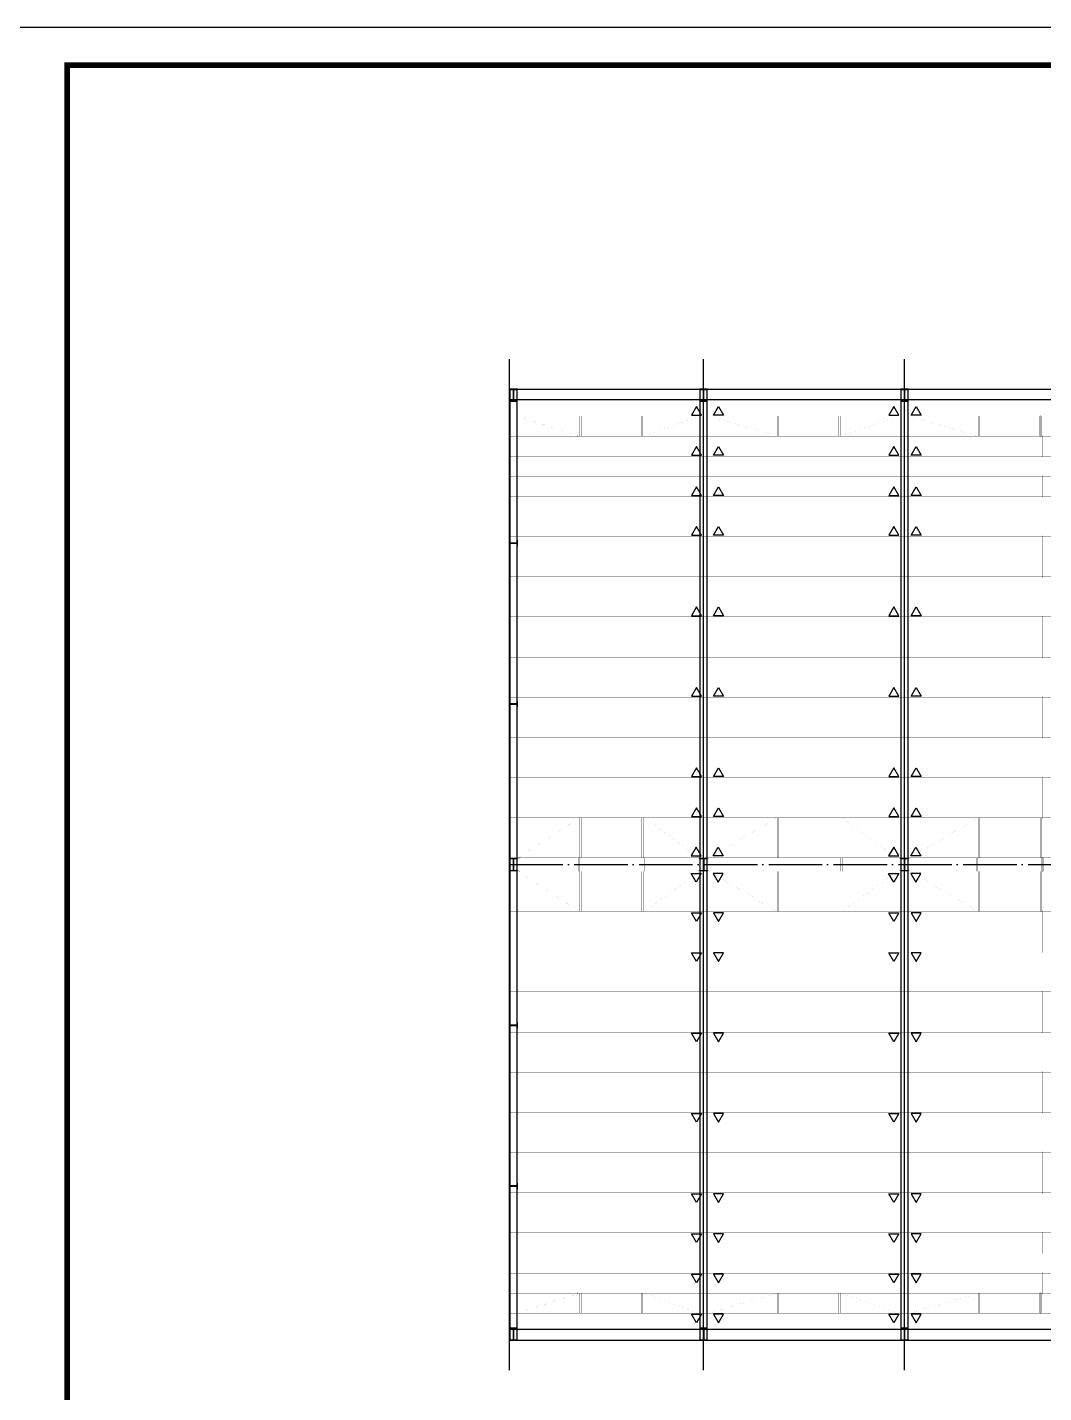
# Model space of a CAD drawing. Extents: x 180850 to 1399066, y 113487 to 334416.
# Drawn here: x 921215 to 959157, y 169403 to 220382 of the extents above; entities that cross this region are included whole.
import ezdxf

# ---------------------------------------------------------------- set-up
doc = ezdxf.new("R2010")
doc.units = 0
doc.header["$LTSCALE"] = 1000
doc.linetypes.add('DOTE', pattern=[2.42, 2, -0.2, 0.02, -0.2])
for name, color, linetype in [('AXIS', 3, 'Continuous'), ('DOTE', 1, 'Continuous'), ('GL', 150, 'Continuous'), ('GZ', 50, 'Continuous'), ('LT', 27, 'Continuous'), ('PUB_TITLE', 4, 'Continuous')]:
    doc.layers.add(name, color=color, linetype=linetype)

# ---------------------------------------------------------------- blocks, each defined once
blk = doc.blocks.new('A$C10C50790')
for p, q in [((7370, 35500), (7130, 35500)), ((52100, 35050), (52340, 35050))]:
    blk.add_line(p, q)
at = {"layer": 'GZ'}
for points in [[(0, 35050), (300, 35050), (300, 35060), (157, 35060), (153, 35065), (153, 35485), (157, 35490), (300, 35490), (300, 35500), (0, 35500), (0, 35490), (143, 35490), (147, 35486), (147, 35065), (143, 35060), (0, 35060), (0, 35050)], [(7100, 35050), (7400, 35050), (7400, 35060), (7257, 35060), (7253, 35065), (7253, 35485), (7257, 35490), (7400, 35490), (7400, 35500), (7100, 35500), (7100, 35490), (7243, 35490), (7247, 35486), (7247, 35065), (7243, 35060), (7100, 35060), (7100, 35050)], [(14600, 35050), (14900, 35050), (14900, 35060), (14757, 35060), (14753, 35065), (14753, 35485), (14757, 35490), (14900, 35490), (14900, 35500), (14600, 35500), (14600, 35490), (14743, 35490), (14747, 35486), (14747, 35065), (14743, 35060), (14600, 35060), (14600, 35050)], [(22100, 35050), (22400, 35050), (22400, 35060), (22257, 35060), (22253, 35065), (22253, 35485), (22257, 35490), (22400, 35490), (22400, 35500), (22100, 35500), (22100, 35490), (22243, 35490), (22247, 35486), (22247, 35065), (22243, 35060), (22100, 35060), (22100, 35050)], [(29600, 35050), (29900, 35050), (29900, 35060), (29757, 35060), (29753, 35065), (29753, 35485), (29757, 35490), (29900, 35490), (29900, 35500), (29600, 35500), (29600, 35490), (29743, 35490), (29747, 35486), (29747, 35065), (29743, 35060), (29600, 35060), (29600, 35050)], [(37100, 35050), (37400, 35050), (37400, 35060), (37257, 35060), (37253, 35065), (37253, 35485), (37257, 35490), (37400, 35490), (37400, 35500), (37100, 35500), (37100, 35490), (37243, 35490), (37247, 35486), (37247, 35065), (37243, 35060), (37100, 35060), (37100, 35050)], [(44600, 35050), (44900, 35050), (44900, 35060), (44757, 35060), (44753, 35065), (44753, 35485), (44757, 35490), (44900, 35490), (44900, 35500), (44600, 35500), (44600, 35490), (44743, 35490), (44747, 35486), (44747, 35065), (44743, 35060), (44600, 35060), (44600, 35050)], [(52100, 35050), (52400, 35050), (52400, 35060), (52257, 35060), (52253, 35065), (52253, 35485), (52257, 35490), (52400, 35490), (52400, 35500), (52100, 35500), (52100, 35490), (52243, 35490), (52247, 35486), (52247, 35065), (52243, 35060), (52100, 35060), (52100, 35050)], [(59800, 35050), (60100, 35050), (60100, 35060), (59957, 35060), (59953, 35065), (59953, 35485), (59957, 35490), (60100, 35490), (60100, 35500), (59800, 35500), (59800, 35490), (59943, 35490), (59947, 35486), (59947, 35065), (59943, 35060), (59800, 35060), (59800, 35050)], [(0, 29860), (0, 29640), (10, 29640), (10, 29743), (15, 29747), (285, 29747), (290, 29743), (290, 29640), (300, 29640), (300, 29860), (290, 29860), (290, 29757), (286, 29753), (15, 29753), (10, 29757), (10, 29860), (0, 29860)], [(52125, 29925), (52375, 29925), (52375, 29915), (52257, 29915), (52253, 29910), (52253, 29590), (52257, 29585), (52375, 29585), (52375, 29575), (52125, 29575), (52125, 29585), (52243, 29585), (52247, 29590), (52247, 29910), (52243, 29915), (52125, 29915), (52125, 29925)], [(59750, 29625), (59750, 29875), (59760, 29875), (59760, 29757), (59765, 29753), (60085, 29753), (60090, 29757), (60090, 29875), (60100, 29875), (60100, 29625), (60090, 29625), (60090, 29743), (60086, 29747), (59765, 29747), (59760, 29743), (59760, 29625), (59750, 29625)], [(52125, 23975), (52375, 23975), (52375, 23965), (52257, 23965), (52253, 23960), (52253, 23640), (52257, 23635), (52375, 23635), (52375, 23625), (52125, 23625), (52125, 23635), (52243, 23635), (52247, 23640), (52247, 23960), (52243, 23965), (52125, 23965), (52125, 23975)], [(0, 23860), (0, 23640), (10, 23640), (10, 23743), (15, 23747), (285, 23747), (290, 23743), (290, 23640), (300, 23640), (300, 23860), (290, 23860), (290, 23757), (286, 23753), (15, 23753), (10, 23757), (10, 23860), (0, 23860)], [(59750, 23625), (59750, 23875), (59760, 23875), (59760, 23757), (59765, 23753), (60085, 23753), (60090, 23757), (60090, 23875), (60100, 23875), (60100, 23625), (60090, 23625), (60090, 23743), (60086, 23747), (59765, 23747), (59760, 23743), (59760, 23625), (59750, 23625)], [(0, 17975), (300, 17975), (300, 17965), (157, 17965), (153, 17960), (153, 17540), (157, 17535), (300, 17535), (300, 17525), (0, 17525), (0, 17535), (143, 17535), (147, 17540), (147, 17960), (143, 17965), (0, 17965), (0, 17975)], [(7100, 17975), (7400, 17975), (7400, 17965), (7257, 17965), (7253, 17960), (7253, 17540), (7257, 17535), (7400, 17535), (7400, 17525), (7100, 17525), (7100, 17535), (7243, 17535), (7247, 17540), (7247, 17960), (7243, 17965), (7100, 17965), (7100, 17975)], [(14600, 17975), (14900, 17975), (14900, 17965), (14757, 17965), (14753, 17960), (14753, 17540), (14757, 17535), (14900, 17535), (14900, 17525), (14600, 17525), (14600, 17535), (14743, 17535), (14747, 17540), (14747, 17960), (14743, 17965), (14600, 17965), (14600, 17975)], [(22100, 17975), (22400, 17975), (22400, 17965), (22257, 17965), (22253, 17960), (22253, 17540), (22257, 17535), (22400, 17535), (22400, 17525), (22100, 17525), (22100, 17535), (22243, 17535), (22247, 17540), (22247, 17960), (22243, 17965), (22100, 17965), (22100, 17975)], [(29600, 17975), (29900, 17975), (29900, 17965), (29757, 17965), (29753, 17960), (29753, 17540), (29757, 17535), (29900, 17535), (29900, 17525), (29600, 17525), (29600, 17535), (29743, 17535), (29747, 17540), (29747, 17960), (29743, 17965), (29600, 17965), (29600, 17975)], [(37100, 17975), (37400, 17975), (37400, 17965), (37257, 17965), (37253, 17960), (37253, 17540), (37257, 17535), (37400, 17535), (37400, 17525), (37100, 17525), (37100, 17535), (37243, 17535), (37247, 17540), (37247, 17960), (37243, 17965), (37100, 17965), (37100, 17975)], [(44600, 17975), (44900, 17975), (44900, 17965), (44757, 17965), (44753, 17960), (44753, 17540), (44757, 17535), (44900, 17535), (44900, 17525), (44600, 17525), (44600, 17535), (44743, 17535), (44747, 17540), (44747, 17960), (44743, 17965), (44600, 17965), (44600, 17975)], [(52100, 17975), (52400, 17975), (52400, 17965), (52257, 17965), (52253, 17960), (52253, 17540), (52257, 17535), (52400, 17535), (52400, 17525), (52100, 17525), (52100, 17535), (52243, 17535), (52247, 17540), (52247, 17960), (52243, 17965), (52100, 17965), (52100, 17975)], [(59800, 17975), (60100, 17975), (60100, 17965), (59957, 17965), (59953, 17960), (59953, 17540), (59957, 17535), (60100, 17535), (60100, 17525), (59800, 17525), (59800, 17535), (59943, 17535), (59947, 17540), (59947, 17960), (59943, 17965), (59800, 17965), (59800, 17975)], [(0, 11860), (0, 11640), (10, 11640), (10, 11743), (15, 11747), (285, 11747), (290, 11743), (290, 11640), (300, 11640), (300, 11860), (290, 11860), (290, 11757), (286, 11753), (15, 11753), (10, 11757), (10, 11860), (0, 11860)], [(52125, 11975), (52375, 11975), (52375, 11965), (52257, 11965), (52253, 11960), (52253, 11640), (52257, 11635), (52375, 11635), (52375, 11625), (52125, 11625), (52125, 11635), (52243, 11635), (52247, 11640), (52247, 11960), (52243, 11965), (52125, 11965), (52125, 11975)], [(59750, 11625), (59750, 11875), (59760, 11875), (59760, 11757), (59765, 11753), (60085, 11753), (60090, 11757), (60090, 11875), (60100, 11875), (60100, 11625), (60090, 11625), (60090, 11743), (60086, 11747), (59765, 11747), (59760, 11743), (59760, 11625), (59750, 11625)], [(0, 5860), (0, 5640), (10, 5640), (10, 5743), (15, 5747), (285, 5747), (290, 5743), (290, 5640), (300, 5640), (300, 5860), (290, 5860), (290, 5757), (286, 5753), (15, 5753), (10, 5757), (10, 5860), (0, 5860)], [(52125, 5975), (52375, 5975), (52375, 5965), (52257, 5965), (52253, 5960), (52253, 5640), (52257, 5635), (52375, 5635), (52375, 5625), (52125, 5625), (52125, 5635), (52243, 5635), (52247, 5640), (52247, 5960), (52243, 5965), (52125, 5965), (52125, 5975)], [(59750, 5625), (59750, 5875), (59760, 5875), (59760, 5757), (59765, 5753), (60085, 5753), (60090, 5757), (60090, 5875), (60100, 5875), (60100, 5625), (60090, 5625), (60090, 5743), (60086, 5747), (59765, 5747), (59760, 5743), (59760, 5625), (59750, 5625)], [(0, 450), (300, 450), (300, 440), (157, 440), (153, 435), (153, 15), (157, 10), (300, 10), (300, 0), (0, 0), (0, 10), (143, 10), (147, 14), (147, 435), (143, 440), (0, 440), (0, 450)], [(7100, 450), (7400, 450), (7400, 440), (7257, 440), (7253, 435), (7253, 15), (7257, 10), (7400, 10), (7400, 0), (7100, 0), (7100, 10), (7243, 10), (7247, 14), (7247, 435), (7243, 440), (7100, 440), (7100, 450)], [(14600, 450), (14900, 450), (14900, 440), (14757, 440), (14753, 435), (14753, 15), (14757, 10), (14900, 10), (14900, 0), (14600, 0), (14600, 10), (14743, 10), (14747, 14), (14747, 435), (14743, 440), (14600, 440), (14600, 450)], [(22100, 450), (22400, 450), (22400, 440), (22257, 440), (22253, 435), (22253, 15), (22257, 10), (22400, 10), (22400, 0), (22100, 0), (22100, 10), (22243, 10), (22247, 14), (22247, 435), (22243, 440), (22100, 440), (22100, 450)], [(29600, 450), (29900, 450), (29900, 440), (29757, 440), (29753, 435), (29753, 15), (29757, 10), (29900, 10), (29900, 0), (29600, 0), (29600, 10), (29743, 10), (29747, 14), (29747, 435), (29743, 440), (29600, 440), (29600, 450)], [(37100, 450), (37400, 450), (37400, 440), (37257, 440), (37253, 435), (37253, 15), (37257, 10), (37400, 10), (37400, 0), (37100, 0), (37100, 10), (37243, 10), (37247, 14), (37247, 435), (37243, 440), (37100, 440), (37100, 450)], [(44600, 450), (44900, 450), (44900, 440), (44757, 440), (44753, 435), (44753, 15), (44757, 10), (44900, 10), (44900, 0), (44600, 0), (44600, 10), (44743, 10), (44747, 14), (44747, 435), (44743, 440), (44600, 440), (44600, 450)], [(52100, 450), (52400, 450), (52400, 440), (52257, 440), (52253, 435), (52253, 15), (52257, 10), (52400, 10), (52400, 0), (52100, 0), (52100, 10), (52243, 10), (52247, 14), (52247, 435), (52243, 440), (52100, 440), (52100, 450)], [(59800, 450), (60100, 450), (60100, 440), (59957, 440), (59953, 435), (59953, 15), (59957, 10), (60100, 10), (60100, 0), (59800, 0), (59800, 10), (59943, 10), (59947, 14), (59947, 435), (59943, 440), (59800, 440), (59800, 450)]]:
    blk.add_lwpolyline(points, close=True, dxfattribs=at)

msp = doc.modelspace()

# ---------------------------------------------------------------- linework, layer by layer
at = {"layer": 'AXIS', "color": 4, "linetype": 'ByBlock', "ltscale": 0.1}
for points in [[(939212.22, 206868.45), (999312.22, 206868.45), (999312.22, 206468.45), (939212.22, 206468.45)], [(939212.22, 171368.45), (999312.22, 171368.45), (999312.22, 171768.45), (939212.22, 171768.45)]]:
    msp.add_lwpolyline(points, close=True, dxfattribs=at)
at = {"layer": 'AXIS', "color": 6, "linetype": 'ByBlock'}
for points in [[(946193.34, 206230.03), (946006.16, 205905.83), (946380.52, 205905.83)], [(946193.34, 206230.03), (946006.16, 205905.83), (946380.52, 205905.83)], [(947020.54, 206230.03), (947207.72, 205905.83), (946833.37, 205905.83)], [(947020.54, 206230.03), (947207.72, 205905.83), (946833.37, 205905.83)], [(953568.34, 206230.03), (953381.16, 205905.83), (953755.52, 205905.83)], [(953568.34, 206230.03), (953381.16, 205905.83), (953755.52, 205905.83)], [(954395.54, 206230.03), (954582.72, 205905.83), (954208.37, 205905.83)], [(954395.54, 206230.03), (954582.72, 205905.83), (954208.37, 205905.83)], [(946193.34, 204730.03), (946006.16, 204405.83), (946380.52, 204405.83)], [(946193.34, 204730.03), (946006.16, 204405.83), (946380.52, 204405.83)], [(947020.54, 204730.03), (947207.72, 204405.83), (946833.37, 204405.83)], [(947020.54, 204730.03), (947207.72, 204405.83), (946833.37, 204405.83)], [(953568.34, 204730.03), (953381.16, 204405.83), (953755.52, 204405.83)], [(953568.34, 204730.03), (953381.16, 204405.83), (953755.52, 204405.83)], [(954395.54, 204730.03), (954582.72, 204405.83), (954208.37, 204405.83)], [(954395.54, 204730.03), (954582.72, 204405.83), (954208.37, 204405.83)], [(946193.34, 203230.03), (946006.16, 202905.83), (946380.52, 202905.83)], [(947020.55, 203230.03), (947207.72, 202905.83), (946833.37, 202905.83)], [(953568.34, 203230.03), (953381.16, 202905.83), (953755.52, 202905.83)], [(954395.55, 203230.03), (954582.72, 202905.83), (954208.37, 202905.83)], [(946193.34, 201738.47), (946006.16, 201414.27), (946380.52, 201414.27)], [(947020.54, 201738.47), (947207.72, 201414.27), (946833.37, 201414.27)], [(953568.34, 201738.47), (953381.16, 201414.27), (953755.52, 201414.27)], [(954395.54, 201738.47), (954582.72, 201414.27), (954208.37, 201414.27)], [(946193.34, 198738.47), (946006.16, 198414.27), (946380.52, 198414.27)], [(947020.55, 198738.47), (947207.72, 198414.27), (946833.37, 198414.27)], [(953568.34, 198738.47), (953381.16, 198414.27), (953755.52, 198414.27)], [(954395.55, 198738.47), (954582.72, 198414.27), (954208.37, 198414.27)], [(946193.34, 195738.47), (946006.17, 195414.27), (946380.52, 195414.27)], [(947020.55, 195738.47), (947207.73, 195414.27), (946833.37, 195414.27)], [(953568.34, 195738.47), (953381.17, 195414.27), (953755.52, 195414.27)], [(954395.55, 195738.47), (954582.73, 195414.27), (954208.37, 195414.27)], [(946193.34, 192738.47), (946006.17, 192414.27), (946380.52, 192414.27)], [(947020.55, 192738.47), (947207.73, 192414.27), (946833.37, 192414.27)], [(953568.34, 192738.47), (953381.17, 192414.27), (953755.52, 192414.27)], [(954395.55, 192738.47), (954582.73, 192414.27), (954208.37, 192414.27)], [(946193.34, 191238.47), (946006.16, 190914.27), (946380.52, 190914.27)], [(947020.55, 191238.47), (947207.73, 190914.27), (946833.37, 190914.27)], [(953568.34, 191238.47), (953381.16, 190914.27), (953755.52, 190914.27)], [(954395.55, 191238.47), (954582.73, 190914.27), (954208.37, 190914.27)], [(946181.87, 189767.22), (945994.69, 189443.02), (946369.05, 189443.02)], [(947009.08, 189767.22), (947196.25, 189443.02), (946821.9, 189443.02)], [(953556.87, 189767.22), (953369.69, 189443.02), (953744.05, 189443.02)], [(954384.08, 189767.22), (954571.25, 189443.02), (954196.9, 189443.02)], [(946181.87, 188469.68), (945994.69, 188793.88), (946369.05, 188793.88)], [(947009.08, 188469.68), (947196.25, 188793.88), (946821.9, 188793.88)], [(953556.87, 188469.68), (953369.69, 188793.88), (953744.05, 188793.88)], [(954384.08, 188469.68), (954571.25, 188793.88), (954196.9, 188793.88)], [(946193.34, 186998.42), (946006.16, 187322.63), (946380.52, 187322.63)], [(947020.55, 186998.42), (947207.73, 187322.63), (946833.37, 187322.63)], [(953568.34, 186998.42), (953381.16, 187322.63), (953755.52, 187322.63)], [(954395.55, 186998.42), (954582.73, 187322.63), (954208.37, 187322.63)], [(946193.34, 185498.42), (946006.17, 185822.63), (946380.52, 185822.63)], [(947020.55, 185498.42), (947207.73, 185822.63), (946833.37, 185822.63)], [(953568.34, 185498.42), (953381.17, 185822.63), (953755.52, 185822.63)], [(954395.55, 185498.42), (954582.73, 185822.63), (954208.37, 185822.63)], [(946193.34, 182498.42), (946006.17, 182822.63), (946380.52, 182822.63)], [(947020.55, 182498.42), (947207.73, 182822.63), (946833.37, 182822.63)], [(953568.34, 182498.42), (953381.17, 182822.63), (953755.52, 182822.63)], [(954395.55, 182498.42), (954582.73, 182822.63), (954208.37, 182822.63)], [(946193.34, 179498.42), (946006.16, 179822.63), (946380.52, 179822.63)], [(947020.55, 179498.42), (947207.72, 179822.63), (946833.37, 179822.63)], [(953568.34, 179498.42), (953381.16, 179822.63), (953755.52, 179822.63)], [(954395.55, 179498.42), (954582.72, 179822.63), (954208.37, 179822.63)], [(946193.34, 176498.42), (946006.16, 176822.63), (946380.52, 176822.63)], [(947020.54, 176498.42), (947207.72, 176822.63), (946833.37, 176822.63)], [(953568.34, 176498.42), (953381.16, 176822.63), (953755.52, 176822.63)], [(954395.54, 176498.42), (954582.72, 176822.63), (954208.37, 176822.63)], [(946193.34, 175006.87), (946006.16, 175331.07), (946380.52, 175331.07)], [(947020.55, 175006.87), (947207.72, 175331.07), (946833.37, 175331.07)], [(953568.34, 175006.87), (953381.16, 175331.07), (953755.52, 175331.07)], [(954395.55, 175006.87), (954582.72, 175331.07), (954208.37, 175331.07)], [(946193.34, 173506.87), (946006.16, 173831.07), (946380.52, 173831.07)], [(946193.34, 173506.87), (946006.16, 173831.07), (946380.52, 173831.07)], [(947020.54, 173506.87), (947207.72, 173831.07), (946833.37, 173831.07)], [(947020.54, 173506.87), (947207.72, 173831.07), (946833.37, 173831.07)], [(953568.34, 173506.87), (953381.16, 173831.07), (953755.52, 173831.07)], [(953568.34, 173506.87), (953381.16, 173831.07), (953755.52, 173831.07)], [(954395.54, 173506.87), (954582.72, 173831.07), (954208.37, 173831.07)], [(954395.54, 173506.87), (954582.72, 173831.07), (954208.37, 173831.07)], [(946193.34, 172006.87), (946006.16, 172331.07), (946380.52, 172331.07)], [(946193.34, 172006.87), (946006.16, 172331.07), (946380.52, 172331.07)], [(947020.54, 172006.87), (947207.72, 172331.07), (946833.37, 172331.07)], [(947020.54, 172006.87), (947207.72, 172331.07), (946833.37, 172331.07)], [(953568.34, 172006.87), (953381.16, 172331.07), (953755.52, 172331.07)], [(953568.34, 172006.87), (953381.16, 172331.07), (953755.52, 172331.07)], [(954395.54, 172006.87), (954582.72, 172331.07), (954208.37, 172331.07)], [(954395.54, 172006.87), (954582.72, 172331.07), (954208.37, 172331.07)]]:
    msp.add_lwpolyline(points, close=True, dxfattribs=at)
at = {"layer": 'AXIS', "color": 3, "linetype": 'ByBlock', "const_width": 1}
for points in [[(939593.25, 205898.41), (939593.25, 205838.41), (941741.59, 205148.41), (941741.59, 205088.41)], [(941861.59, 205088.41), (941861.59, 205148.41), (941861.59, 205838.41), (941861.59, 205898.41)], [(944163.06, 205088.41), (944163.06, 205148.41), (944163.06, 205838.41), (944163.06, 205898.41)], [(946241.49, 205898.41), (946241.49, 205838.41), (944312, 205148.41), (944312, 205088.41)], [(946741.16, 205898.41), (946741.16, 205838.41), (949116.59, 205148.41), (949116.59, 205088.41)], [(949236.59, 205088.41), (949236.59, 205148.41), (949236.59, 205838.41), (949236.59, 205898.41)], [(951538.06, 205088.41), (951538.06, 205148.41), (951538.06, 205838.41), (951538.06, 205898.41)], [(953616.49, 205898.41), (953616.49, 205838.41), (951687, 205148.41), (951687, 205088.41)], [(954241.16, 205898.41), (954241.16, 205838.41), (956616.59, 205148.41), (956616.59, 205088.41)], [(956736.59, 205088.41), (956736.59, 205148.41), (956736.59, 205838.41), (956736.59, 205898.41)], [(959038.06, 205088.41), (959038.06, 205148.41), (959038.06, 205838.41), (959038.06, 205898.41)], [(941801.59, 204338.41), (941801.59, 204398.41), (941801.59, 205088.41), (941801.59, 205148.41)], [(944237.53, 204338.41), (944237.53, 204398.41), (944237.53, 205088.41), (944237.53, 205148.41)], [(949176.59, 204338.41), (949176.59, 204398.41), (949176.59, 205088.41), (949176.59, 205148.41)], [(951612.53, 204338.41), (951612.53, 204398.41), (951612.53, 205088.41), (951612.53, 205148.41)], [(956676.59, 204338.41), (956676.59, 204398.41), (956676.59, 205088.41), (956676.59, 205148.41)], [(959112.53, 204338.41), (959112.53, 204398.41), (959112.53, 205088.41), (959112.53, 205148.41)], [(941861.59, 203588.41), (941861.59, 203648.41), (941861.59, 204338.41), (941861.59, 204398.41)], [(944177.53, 203588.41), (944177.53, 203648.41), (944177.53, 204338.41), (944177.53, 204398.41)], [(949236.59, 203588.41), (949236.59, 203648.41), (949236.59, 204338.41), (949236.59, 204398.41)], [(951552.53, 203588.41), (951552.53, 203648.41), (951552.53, 204338.41), (951552.53, 204398.41)], [(956736.59, 203588.41), (956736.59, 203648.41), (956736.59, 204338.41), (956736.59, 204398.41)], [(959052.53, 203588.41), (959052.53, 203648.41), (959052.53, 204338.41), (959052.53, 204398.41)], [(941801.59, 202838.41), (941801.59, 202898.41), (941801.59, 203588.41), (941801.59, 203648.41)], [(944237.53, 202838.41), (944237.53, 202898.41), (944237.53, 203588.41), (944237.53, 203648.41)], [(949176.59, 202838.41), (949176.59, 202898.41), (949176.59, 203588.41), (949176.59, 203648.41)], [(951612.53, 202838.41), (951612.53, 202898.41), (951612.53, 203588.41), (951612.53, 203648.41)], [(956676.59, 202838.41), (956676.59, 202898.41), (956676.59, 203588.41), (956676.59, 203648.41)], [(959112.53, 202838.41), (959112.53, 202898.41), (959112.53, 203588.41), (959112.53, 203648.41)], [(941861.59, 201338.41), (941861.59, 201398.41), (941861.59, 202838.41), (941861.59, 202898.41)], [(944177.53, 201338.4), (944177.53, 201398.4), (944177.53, 202838.41), (944177.53, 202898.41)], [(949236.59, 201338.41), (949236.59, 201398.41), (949236.59, 202838.41), (949236.59, 202898.41)], [(951552.53, 201338.4), (951552.53, 201398.4), (951552.53, 202838.41), (951552.53, 202898.41)], [(956736.59, 201338.41), (956736.59, 201398.41), (956736.59, 202838.41), (956736.59, 202898.41)], [(959052.53, 201338.4), (959052.53, 201398.4), (959052.53, 202838.41), (959052.53, 202898.41)], [(941801.59, 199838.41), (941801.59, 199898.41), (941801.59, 201338.41), (941801.59, 201398.41)], [(944237.53, 199838.4), (944237.53, 199898.4), (944237.53, 201338.4), (944237.53, 201398.4)], [(949176.59, 199838.41), (949176.59, 199898.41), (949176.59, 201338.41), (949176.59, 201398.41)], [(951612.53, 199838.4), (951612.53, 199898.4), (951612.53, 201338.4), (951612.53, 201398.4)], [(956676.59, 199838.41), (956676.59, 199898.41), (956676.59, 201338.41), (956676.59, 201398.41)], [(959112.53, 199838.4), (959112.53, 199898.4), (959112.53, 201338.4), (959112.53, 201398.4)], [(941861.59, 198338.41), (941861.59, 198398.41), (941861.59, 199838.41), (941861.59, 199898.41)], [(944177.53, 198338.4), (944177.53, 198398.4), (944177.53, 199838.41), (944177.53, 199898.41)], [(949236.59, 198338.41), (949236.59, 198398.41), (949236.59, 199838.41), (949236.59, 199898.41)], [(951552.53, 198338.4), (951552.53, 198398.4), (951552.53, 199838.41), (951552.53, 199898.41)], [(956736.59, 198338.41), (956736.59, 198398.41), (956736.59, 199838.41), (956736.59, 199898.41)], [(959052.53, 198338.4), (959052.53, 198398.4), (959052.53, 199838.41), (959052.53, 199898.41)], [(941801.59, 196838.41), (941801.59, 196898.41), (941801.59, 198338.41), (941801.59, 198398.41)], [(944237.53, 196838.4), (944237.53, 196898.4), (944237.53, 198338.4), (944237.53, 198398.4)], [(949176.59, 196838.41), (949176.59, 196898.41), (949176.59, 198338.41), (949176.59, 198398.41)], [(951612.53, 196838.4), (951612.53, 196898.4), (951612.53, 198338.4), (951612.53, 198398.4)], [(956676.59, 196838.41), (956676.59, 196898.41), (956676.59, 198338.41), (956676.59, 198398.41)], [(959112.53, 196838.4), (959112.53, 196898.4), (959112.53, 198338.4), (959112.53, 198398.4)], [(941861.59, 195338.41), (941861.59, 195398.41), (941861.59, 196838.41), (941861.59, 196898.41)], [(944177.53, 195338.4), (944177.53, 195398.4), (944177.53, 196838.41), (944177.53, 196898.41)], [(949236.59, 195338.41), (949236.59, 195398.41), (949236.59, 196838.41), (949236.59, 196898.41)], [(951552.53, 195338.4), (951552.53, 195398.4), (951552.53, 196838.41), (951552.53, 196898.41)], [(956736.59, 195338.41), (956736.59, 195398.41), (956736.59, 196838.41), (956736.59, 196898.41)], [(959052.53, 195338.4), (959052.53, 195398.4), (959052.53, 196838.41), (959052.53, 196898.41)], [(941801.6, 193838.41), (941801.6, 193898.41), (941801.6, 195338.41), (941801.6, 195398.41)], [(944237.54, 193838.4), (944237.54, 193898.4), (944237.54, 195338.4), (944237.54, 195398.4)], [(949176.6, 193838.41), (949176.6, 193898.41), (949176.6, 195338.41), (949176.6, 195398.41)], [(951612.54, 193838.4), (951612.54, 193898.4), (951612.54, 195338.4), (951612.54, 195398.4)], [(956676.6, 193838.41), (956676.6, 193898.41), (956676.6, 195338.41), (956676.6, 195398.41)], [(959112.54, 193838.4), (959112.54, 193898.4), (959112.54, 195338.4), (959112.54, 195398.4)], [(941861.6, 192338.41), (941861.6, 192398.41), (941861.6, 193838.41), (941861.6, 193898.41)], [(944177.54, 192338.4), (944177.54, 192398.4), (944177.54, 193838.41), (944177.54, 193898.41)], [(949236.6, 192338.41), (949236.6, 192398.41), (949236.6, 193838.41), (949236.6, 193898.41)], [(951552.54, 192338.4), (951552.54, 192398.4), (951552.54, 193838.41), (951552.54, 193898.41)], [(956736.6, 192338.41), (956736.6, 192398.41), (956736.6, 193838.41), (956736.6, 193898.41)], [(959052.54, 192338.4), (959052.54, 192398.4), (959052.54, 193838.41), (959052.54, 193898.41)], [(941801.6, 190838.41), (941801.6, 190898.41), (941801.6, 192338.41), (941801.6, 192398.41)], [(944237.54, 190838.4), (944237.54, 190898.4), (944237.54, 192338.4), (944237.54, 192398.4)], [(949176.6, 190838.41), (949176.6, 190898.41), (949176.6, 192338.41), (949176.6, 192398.41)], [(951612.54, 190838.4), (951612.54, 190898.4), (951612.54, 192338.4), (951612.54, 192398.4)], [(956676.6, 190838.41), (956676.6, 190898.41), (956676.6, 192338.41), (956676.6, 192398.41)], [(959112.54, 190838.4), (959112.54, 190898.4), (959112.54, 192338.4), (959112.54, 192398.4)], [(939576.06, 189337.99), (939576.06, 189397.99), (941771.88, 190837.99), (941771.88, 190897.99)], [(941861.6, 189338.41), (941861.6, 189398.41), (941861.6, 190838.41), (941861.6, 190898.41)], [(944177.54, 189338.4), (944177.54, 189398.4), (944177.54, 190838.41), (944177.54, 190898.41)], [(946263.67, 189337.99), (946263.67, 189397.99), (944297.24, 190837.99), (944297.24, 190897.99)], [(946723.97, 189337.99), (946723.97, 189397.99), (949146.88, 190837.99), (949146.88, 190897.99)], [(949236.6, 189338.41), (949236.6, 189398.41), (949236.6, 190838.41), (949236.6, 190898.41)], [(951552.54, 189338.4), (951552.54, 189398.4), (951552.54, 190838.41), (951552.54, 190898.41)], [(953638.67, 189337.99), (953638.67, 189397.99), (951672.24, 190837.99), (951672.24, 190897.99)], [(954223.97, 189337.99), (954223.97, 189397.99), (956646.88, 190837.99), (956646.88, 190897.99)], [(956736.6, 189338.41), (956736.6, 189398.41), (956736.6, 190838.41), (956736.6, 190898.41)], [(959052.54, 189338.4), (959052.54, 189398.4), (959052.54, 190838.41), (959052.54, 190898.41)], [(941801.6, 188838.53), (941801.6, 188898.53), (941801.6, 189338.37), (941801.6, 189398.37)], [(941801.6, 189398.37), (941801.6, 189338.37), (941801.6, 188898.53), (941801.6, 188838.53)], [(944237.54, 188838.53), (944237.54, 188898.53), (944237.54, 189338.37), (944237.54, 189398.37)], [(944237.54, 189398.37), (944237.54, 189338.37), (944237.54, 188898.53), (944237.54, 188838.53)], [(949176.6, 188838.53), (949176.6, 188898.53), (949176.6, 189338.37), (949176.6, 189398.37)], [(949176.6, 189398.37), (949176.6, 189338.37), (949176.6, 188898.53), (949176.6, 188838.53)], [(951612.54, 188838.53), (951612.54, 188898.53), (951612.54, 189338.37), (951612.54, 189398.37)], [(951612.54, 189398.37), (951612.54, 189338.37), (951612.54, 188898.53), (951612.54, 188838.53)], [(956676.6, 188838.53), (956676.6, 188898.53), (956676.6, 189338.37), (956676.6, 189398.37)], [(956676.6, 189398.37), (956676.6, 189338.37), (956676.6, 188898.53), (956676.6, 188838.53)], [(959112.54, 188838.53), (959112.54, 188898.53), (959112.54, 189338.37), (959112.54, 189398.37)], [(959112.54, 189398.37), (959112.54, 189338.37), (959112.54, 188898.53), (959112.54, 188838.53)], [(939576.06, 188898.9), (939576.06, 188838.9), (941771.88, 187398.9), (941771.88, 187338.9)], [(941861.6, 188898.49), (941861.6, 188838.49), (941861.6, 187398.48), (941861.6, 187338.48)], [(944177.54, 188898.49), (944177.54, 188838.49), (944177.54, 187398.49), (944177.54, 187338.49)], [(946263.67, 188898.9), (946263.67, 188838.9), (944297.24, 187398.9), (944297.24, 187338.9)], [(946723.97, 188898.9), (946723.97, 188838.9), (949146.88, 187398.9), (949146.88, 187338.9)], [(949236.6, 188898.49), (949236.6, 188838.49), (949236.6, 187398.48), (949236.6, 187338.48)], [(951552.54, 188898.49), (951552.54, 188838.49), (951552.54, 187398.49), (951552.54, 187338.49)], [(953638.67, 188898.9), (953638.67, 188838.9), (951672.24, 187398.9), (951672.24, 187338.9)], [(954223.97, 188898.9), (954223.97, 188838.9), (956646.88, 187398.9), (956646.88, 187338.9)], [(956736.6, 188898.49), (956736.6, 188838.49), (956736.6, 187398.48), (956736.6, 187338.48)], [(959052.54, 188898.49), (959052.54, 188838.49), (959052.54, 187398.49), (959052.54, 187338.49)], [(941801.6, 187398.49), (941801.6, 187338.49), (941801.6, 185898.49), (941801.6, 185838.49)], [(944237.54, 187398.49), (944237.54, 187338.49), (944237.54, 185898.49), (944237.54, 185838.49)], [(949176.6, 187398.49), (949176.6, 187338.49), (949176.6, 185898.49), (949176.6, 185838.49)], [(951612.54, 187398.49), (951612.54, 187338.49), (951612.54, 185898.49), (951612.54, 185838.49)], [(956676.6, 187398.49), (956676.6, 187338.49), (956676.6, 185898.49), (956676.6, 185838.49)], [(959112.54, 187398.49), (959112.54, 187338.49), (959112.54, 185898.49), (959112.54, 185838.49)], [(941861.6, 185898.49), (941861.6, 185838.49), (941861.6, 184398.48), (941861.6, 184338.48)], [(944177.54, 185898.49), (944177.54, 185838.49), (944177.54, 184398.49), (944177.54, 184338.49)], [(949236.6, 185898.49), (949236.6, 185838.49), (949236.6, 184398.48), (949236.6, 184338.48)], [(951552.54, 185898.49), (951552.54, 185838.49), (951552.54, 184398.49), (951552.54, 184338.49)], [(956736.6, 185898.49), (956736.6, 185838.49), (956736.6, 184398.48), (956736.6, 184338.48)], [(959052.54, 185898.49), (959052.54, 185838.49), (959052.54, 184398.49), (959052.54, 184338.49)], [(941801.6, 184398.49), (941801.6, 184338.49), (941801.6, 182898.49), (941801.6, 182838.49)], [(944237.54, 184398.49), (944237.54, 184338.49), (944237.54, 182898.49), (944237.54, 182838.49)], [(949176.6, 184398.49), (949176.6, 184338.49), (949176.6, 182898.49), (949176.6, 182838.49)], [(951612.54, 184398.49), (951612.54, 184338.49), (951612.54, 182898.49), (951612.54, 182838.49)], [(956676.6, 184398.49), (956676.6, 184338.49), (956676.6, 182898.49), (956676.6, 182838.49)], [(959112.54, 184398.49), (959112.54, 184338.49), (959112.54, 182898.49), (959112.54, 182838.49)], [(941861.59, 182898.49), (941861.59, 182838.49), (941861.59, 181398.48), (941861.59, 181338.48)], [(944177.53, 182898.49), (944177.53, 182838.49), (944177.53, 181398.49), (944177.53, 181338.49)], [(949236.59, 182898.49), (949236.59, 182838.49), (949236.59, 181398.48), (949236.59, 181338.48)], [(951552.53, 182898.49), (951552.53, 182838.49), (951552.53, 181398.49), (951552.53, 181338.49)], [(956736.59, 182898.49), (956736.59, 182838.49), (956736.59, 181398.48), (956736.59, 181338.48)], [(959052.53, 182898.49), (959052.53, 182838.49), (959052.53, 181398.49), (959052.53, 181338.49)], [(941801.59, 181398.49), (941801.59, 181338.49), (941801.59, 179898.49), (941801.59, 179838.49)], [(944237.53, 181398.49), (944237.53, 181338.49), (944237.53, 179898.49), (944237.53, 179838.49)], [(949176.59, 181398.49), (949176.59, 181338.49), (949176.59, 179898.49), (949176.59, 179838.49)], [(951612.53, 181398.49), (951612.53, 181338.49), (951612.53, 179898.49), (951612.53, 179838.49)], [(956676.59, 181398.49), (956676.59, 181338.49), (956676.59, 179898.49), (956676.59, 179838.49)], [(959112.53, 181398.49), (959112.53, 181338.49), (959112.53, 179898.49), (959112.53, 179838.49)], [(941861.59, 179898.49), (941861.59, 179838.49), (941861.59, 178398.48), (941861.59, 178338.48)], [(944177.53, 179898.49), (944177.53, 179838.49), (944177.53, 178398.49), (944177.53, 178338.49)], [(949236.59, 179898.49), (949236.59, 179838.49), (949236.59, 178398.48), (949236.59, 178338.48)], [(951552.53, 179898.49), (951552.53, 179838.49), (951552.53, 178398.49), (951552.53, 178338.49)], [(956736.59, 179898.49), (956736.59, 179838.49), (956736.59, 178398.48), (956736.59, 178338.48)], [(959052.53, 179898.49), (959052.53, 179838.49), (959052.53, 178398.49), (959052.53, 178338.49)], [(941801.59, 178398.49), (941801.59, 178338.49), (941801.59, 176898.49), (941801.59, 176838.49)], [(944237.53, 178398.49), (944237.53, 178338.49), (944237.53, 176898.49), (944237.53, 176838.49)], [(949176.59, 178398.49), (949176.59, 178338.49), (949176.59, 176898.49), (949176.59, 176838.49)], [(951612.53, 178398.49), (951612.53, 178338.49), (951612.53, 176898.49), (951612.53, 176838.49)], [(956676.59, 178398.49), (956676.59, 178338.49), (956676.59, 176898.49), (956676.59, 176838.49)], [(959112.53, 178398.49), (959112.53, 178338.49), (959112.53, 176898.49), (959112.53, 176838.49)], [(941861.59, 176898.49), (941861.59, 176838.49), (941861.59, 175398.48), (941861.59, 175338.48)], [(944177.53, 176898.49), (944177.53, 176838.49), (944177.53, 175398.49), (944177.53, 175338.49)], [(949236.59, 176898.49), (949236.59, 176838.49), (949236.59, 175398.48), (949236.59, 175338.48)], [(951552.53, 176898.49), (951552.53, 176838.49), (951552.53, 175398.49), (951552.53, 175338.49)], [(956736.59, 176898.49), (956736.59, 176838.49), (956736.59, 175398.48), (956736.59, 175338.48)], [(959052.53, 176898.49), (959052.53, 176838.49), (959052.53, 175398.49), (959052.53, 175338.49)], [(941801.59, 175398.48), (941801.59, 175338.48), (941801.59, 174648.48), (941801.59, 174588.48)], [(944237.53, 175398.49), (944237.53, 175338.49), (944237.53, 174648.49), (944237.53, 174588.49)], [(949176.59, 175398.48), (949176.59, 175338.48), (949176.59, 174648.48), (949176.59, 174588.48)], [(951612.53, 175398.49), (951612.53, 175338.49), (951612.53, 174648.49), (951612.53, 174588.49)], [(956676.59, 175398.48), (956676.59, 175338.48), (956676.59, 174648.48), (956676.59, 174588.48)], [(959112.53, 175398.49), (959112.53, 175338.49), (959112.53, 174648.49), (959112.53, 174588.49)], [(941861.59, 174648.48), (941861.59, 174588.48), (941861.59, 173898.48), (941861.59, 173838.48)], [(944177.53, 174648.49), (944177.53, 174588.49), (944177.53, 173898.49), (944177.53, 173838.49)], [(949236.59, 174648.48), (949236.59, 174588.48), (949236.59, 173898.48), (949236.59, 173838.48)], [(951552.53, 174648.49), (951552.53, 174588.49), (951552.53, 173898.49), (951552.53, 173838.49)], [(956736.59, 174648.48), (956736.59, 174588.48), (956736.59, 173898.48), (956736.59, 173838.48)], [(959052.53, 174648.49), (959052.53, 174588.49), (959052.53, 173898.49), (959052.53, 173838.49)], [(941801.59, 173898.48), (941801.59, 173838.48), (941801.59, 173148.48), (941801.59, 173088.48)], [(944237.53, 173898.49), (944237.53, 173838.49), (944237.53, 173148.49), (944237.53, 173088.49)], [(949176.59, 173898.48), (949176.59, 173838.48), (949176.59, 173148.48), (949176.59, 173088.48)], [(951612.53, 173898.49), (951612.53, 173838.49), (951612.53, 173148.49), (951612.53, 173088.49)], [(956676.59, 173898.48), (956676.59, 173838.48), (956676.59, 173148.48), (956676.59, 173088.48)], [(959112.53, 173898.49), (959112.53, 173838.49), (959112.53, 173148.49), (959112.53, 173088.49)], [(939593.25, 172338.49), (939593.25, 172398.49), (941741.59, 173088.48), (941741.59, 173148.48)], [(941861.59, 173148.48), (941861.59, 173088.48), (941861.59, 172398.48), (941861.59, 172338.48)], [(944163.06, 173148.49), (944163.06, 173088.49), (944163.06, 172398.49), (944163.06, 172338.49)], [(946241.49, 172338.49), (946241.49, 172398.49), (944312, 173088.49), (944312, 173148.49)], [(946741.16, 172338.49), (946741.16, 172398.49), (949116.59, 173088.48), (949116.59, 173148.48)], [(949236.59, 173148.48), (949236.59, 173088.48), (949236.59, 172398.48), (949236.59, 172338.48)], [(951538.06, 173148.49), (951538.06, 173088.49), (951538.06, 172398.49), (951538.06, 172338.49)], [(953616.49, 172338.49), (953616.49, 172398.49), (951687, 173088.49), (951687, 173148.49)], [(954241.16, 172338.49), (954241.16, 172398.49), (956616.59, 173088.48), (956616.59, 173148.48)], [(956736.59, 173148.48), (956736.59, 173088.48), (956736.59, 172398.48), (956736.59, 172338.48)], [(959038.06, 173148.49), (959038.06, 173088.49), (959038.06, 172398.49), (959038.06, 172338.49)]]:
    msp.add_lwpolyline(points, dxfattribs=at)
at = {"layer": 'AXIS', "color": 6, "linetype": 'ByBlock', "const_width": 10}
for points in [[(941836.59, 205118.41), (941886.59, 205118.41), (941886.59, 205868.41), (941836.59, 205868.41)], [(944188.06, 205118.41), (944138.06, 205118.41), (944138.06, 205868.41), (944188.06, 205868.41)], [(949211.59, 205118.41), (949261.59, 205118.41), (949261.59, 205868.41), (949211.59, 205868.41)], [(951563.06, 205118.41), (951513.06, 205118.41), (951513.06, 205868.41), (951563.06, 205868.41)], [(956711.59, 205118.41), (956761.59, 205118.41), (956761.59, 205868.41), (956711.59, 205868.41)], [(959063.06, 205118.41), (959013.06, 205118.41), (959013.06, 205868.41), (959063.06, 205868.41)], [(941836.6, 190868.38), (941886.6, 190868.38), (941886.6, 189368.38), (941836.6, 189368.38)], [(944152.54, 190868.37), (944202.54, 190868.37), (944202.54, 189368.37), (944152.54, 189368.37)], [(949211.6, 190868.38), (949261.6, 190868.38), (949261.6, 189368.38), (949211.6, 189368.38)], [(951527.54, 190868.37), (951577.54, 190868.37), (951577.54, 189368.37), (951527.54, 189368.37)], [(956711.6, 190868.38), (956761.6, 190868.38), (956761.6, 189368.38), (956711.6, 189368.38)], [(959027.54, 190868.37), (959077.54, 190868.37), (959077.54, 189368.37), (959027.54, 189368.37)], [(941776.6, 189368.37), (941826.6, 189368.37), (941826.6, 188868.53), (941776.6, 188868.53)], [(941776.6, 188868.52), (941826.6, 188868.52), (941826.6, 189368.36), (941776.6, 189368.36)], [(944212.54, 189368.37), (944262.54, 189368.37), (944262.54, 188868.53), (944212.54, 188868.53)], [(944212.54, 188868.52), (944262.54, 188868.52), (944262.54, 189368.37), (944212.54, 189368.37)], [(949151.6, 189368.37), (949201.6, 189368.37), (949201.6, 188868.53), (949151.6, 188868.53)], [(949151.6, 188868.52), (949201.6, 188868.52), (949201.6, 189368.36), (949151.6, 189368.36)], [(951587.54, 189368.37), (951637.54, 189368.37), (951637.54, 188868.53), (951587.54, 188868.53)], [(951587.54, 188868.52), (951637.54, 188868.52), (951637.54, 189368.37), (951587.54, 189368.37)], [(956651.6, 189368.37), (956701.6, 189368.37), (956701.6, 188868.53), (956651.6, 188868.53)], [(956651.6, 188868.52), (956701.6, 188868.52), (956701.6, 189368.36), (956651.6, 189368.36)], [(959087.54, 189368.37), (959137.54, 189368.37), (959137.54, 188868.53), (959087.54, 188868.53)], [(959087.54, 188868.52), (959137.54, 188868.52), (959137.54, 189368.37), (959087.54, 189368.37)], [(941836.6, 187368.52), (941886.6, 187368.52), (941886.6, 188868.52), (941836.6, 188868.52)], [(944152.54, 187368.52), (944202.54, 187368.52), (944202.54, 188868.52), (944152.54, 188868.52)], [(949211.6, 187368.52), (949261.6, 187368.52), (949261.6, 188868.52), (949211.6, 188868.52)], [(951527.54, 187368.52), (951577.54, 187368.52), (951577.54, 188868.52), (951527.54, 188868.52)], [(956711.6, 187368.52), (956761.6, 187368.52), (956761.6, 188868.52), (956711.6, 188868.52)], [(959027.54, 187368.52), (959077.54, 187368.52), (959077.54, 188868.52), (959027.54, 188868.52)], [(941836.59, 173118.49), (941886.59, 173118.49), (941886.59, 172368.49), (941836.59, 172368.49)], [(944188.06, 173118.49), (944138.06, 173118.49), (944138.06, 172368.49), (944188.06, 172368.49)], [(949211.59, 173118.49), (949261.59, 173118.49), (949261.59, 172368.49), (949211.59, 172368.49)], [(951563.06, 173118.49), (951513.06, 173118.49), (951513.06, 172368.49), (951563.06, 172368.49)], [(956711.59, 173118.49), (956761.59, 173118.49), (956761.59, 172368.49), (956711.59, 172368.49)], [(959063.06, 173118.49), (959013.06, 173118.49), (959013.06, 172368.49), (959063.06, 172368.49)]]:
    msp.add_lwpolyline(points, close=True, dxfattribs=at)
at = {"layer": 'DOTE'}
for p, q in [((939212.22, 170243.45), (939212.22, 207993.45)), ((946462.22, 170243.45), (946462.22, 207993.45)), ((953962.22, 170243.45), (953962.22, 207993.45))]:
    msp.add_line(p, q, dxfattribs=at)
at = {"layer": 'DOTE', "linetype": 'DOTE'}
msp.add_line((939212.22, 189118.45), (999337.22, 189118.45), dxfattribs=at)
at = {"layer": 'GL'}
for points in [[(939237.22, 171368.45), (939237.22, 206868.45), (939487.22, 206868.45), (939487.22, 171368.45)], [(946337.22, 171368.45), (946337.22, 206868.45), (946587.22, 206868.45), (946587.22, 171368.45)], [(953837.22, 171368.45), (953837.22, 206868.45), (954087.22, 206868.45), (954087.22, 171368.45)]]:
    msp.add_lwpolyline(points, close=True, dxfattribs=at)
at = {"layer": 'LT', "linetype": 'ByBlock', "const_width": 10}
for points in [[(939212.22, 205868.38), (999337.22, 205868.41)], [(939212.22, 205118.38), (999337.22, 205118.41)], [(939212.22, 204368.38), (999337.22, 204368.41)], [(939212.22, 203618.38), (999337.22, 203618.41)], [(939212.22, 202868.38), (999337.22, 202868.41)], [(939212.22, 201368.38), (999337.22, 201368.41)], [(939212.22, 199868.38), (999337.22, 199868.41)], [(939212.22, 198368.38), (999337.22, 198368.41)], [(939212.22, 196868.38), (999337.22, 196868.41)], [(939212.22, 195368.38), (999337.22, 195368.41)], [(939212.22, 193868.38), (999337.22, 193868.41)], [(939212.22, 192368.38), (999337.22, 192368.41)], [(939212.22, 190868.38), (999337.22, 190868.41)], [(939212.22, 189368.38), (999337.22, 189368.41)], [(939212.22, 188868.52), (999337.22, 188868.48)], [(939212.22, 188868.52), (999337.22, 188868.48)], [(939212.22, 187368.52), (999337.22, 187368.48)], [(939212.22, 185868.52), (999337.22, 185868.48)], [(939212.22, 184368.52), (999337.22, 184368.48)], [(939212.22, 182868.52), (999337.22, 182868.48)], [(939212.22, 181368.52), (999337.22, 181368.48)], [(939212.22, 179868.52), (999337.22, 179868.48)], [(939212.22, 178368.52), (999337.22, 178368.48)], [(939212.22, 176868.52), (999337.22, 176868.48)], [(939212.22, 175368.52), (999337.22, 175368.48)], [(939212.22, 174618.52), (999337.22, 174618.48)], [(939212.22, 173868.52), (999337.22, 173868.48)], [(939212.22, 173118.52), (999337.22, 173118.48)], [(939212.22, 172368.52), (999337.22, 172368.48)]]:
    msp.add_lwpolyline(points, dxfattribs=at)
at = {"layer": 'PUB_TITLE'}
msp.add_lwpolyline([(919169.3, 220381.89), (1038098.48, 220381.89), (1038098.48, 136381.97), (919169.3, 136381.97)], close=True, dxfattribs=at)
at = {"layer": 'PUB_TITLE', "const_width": 212.12}
msp.add_lwpolyline([(922704.65, 137796.11), (922704.65, 218967.75), (1036684.34, 218967.75), (1036684.34, 137796.11)], close=True, dxfattribs=at)

# ---------------------------------------------------------------- block references
msp.add_blockref('A$C10C50790', (939212.22, 171368.45))

doc.saveas('drawing.dxf')
